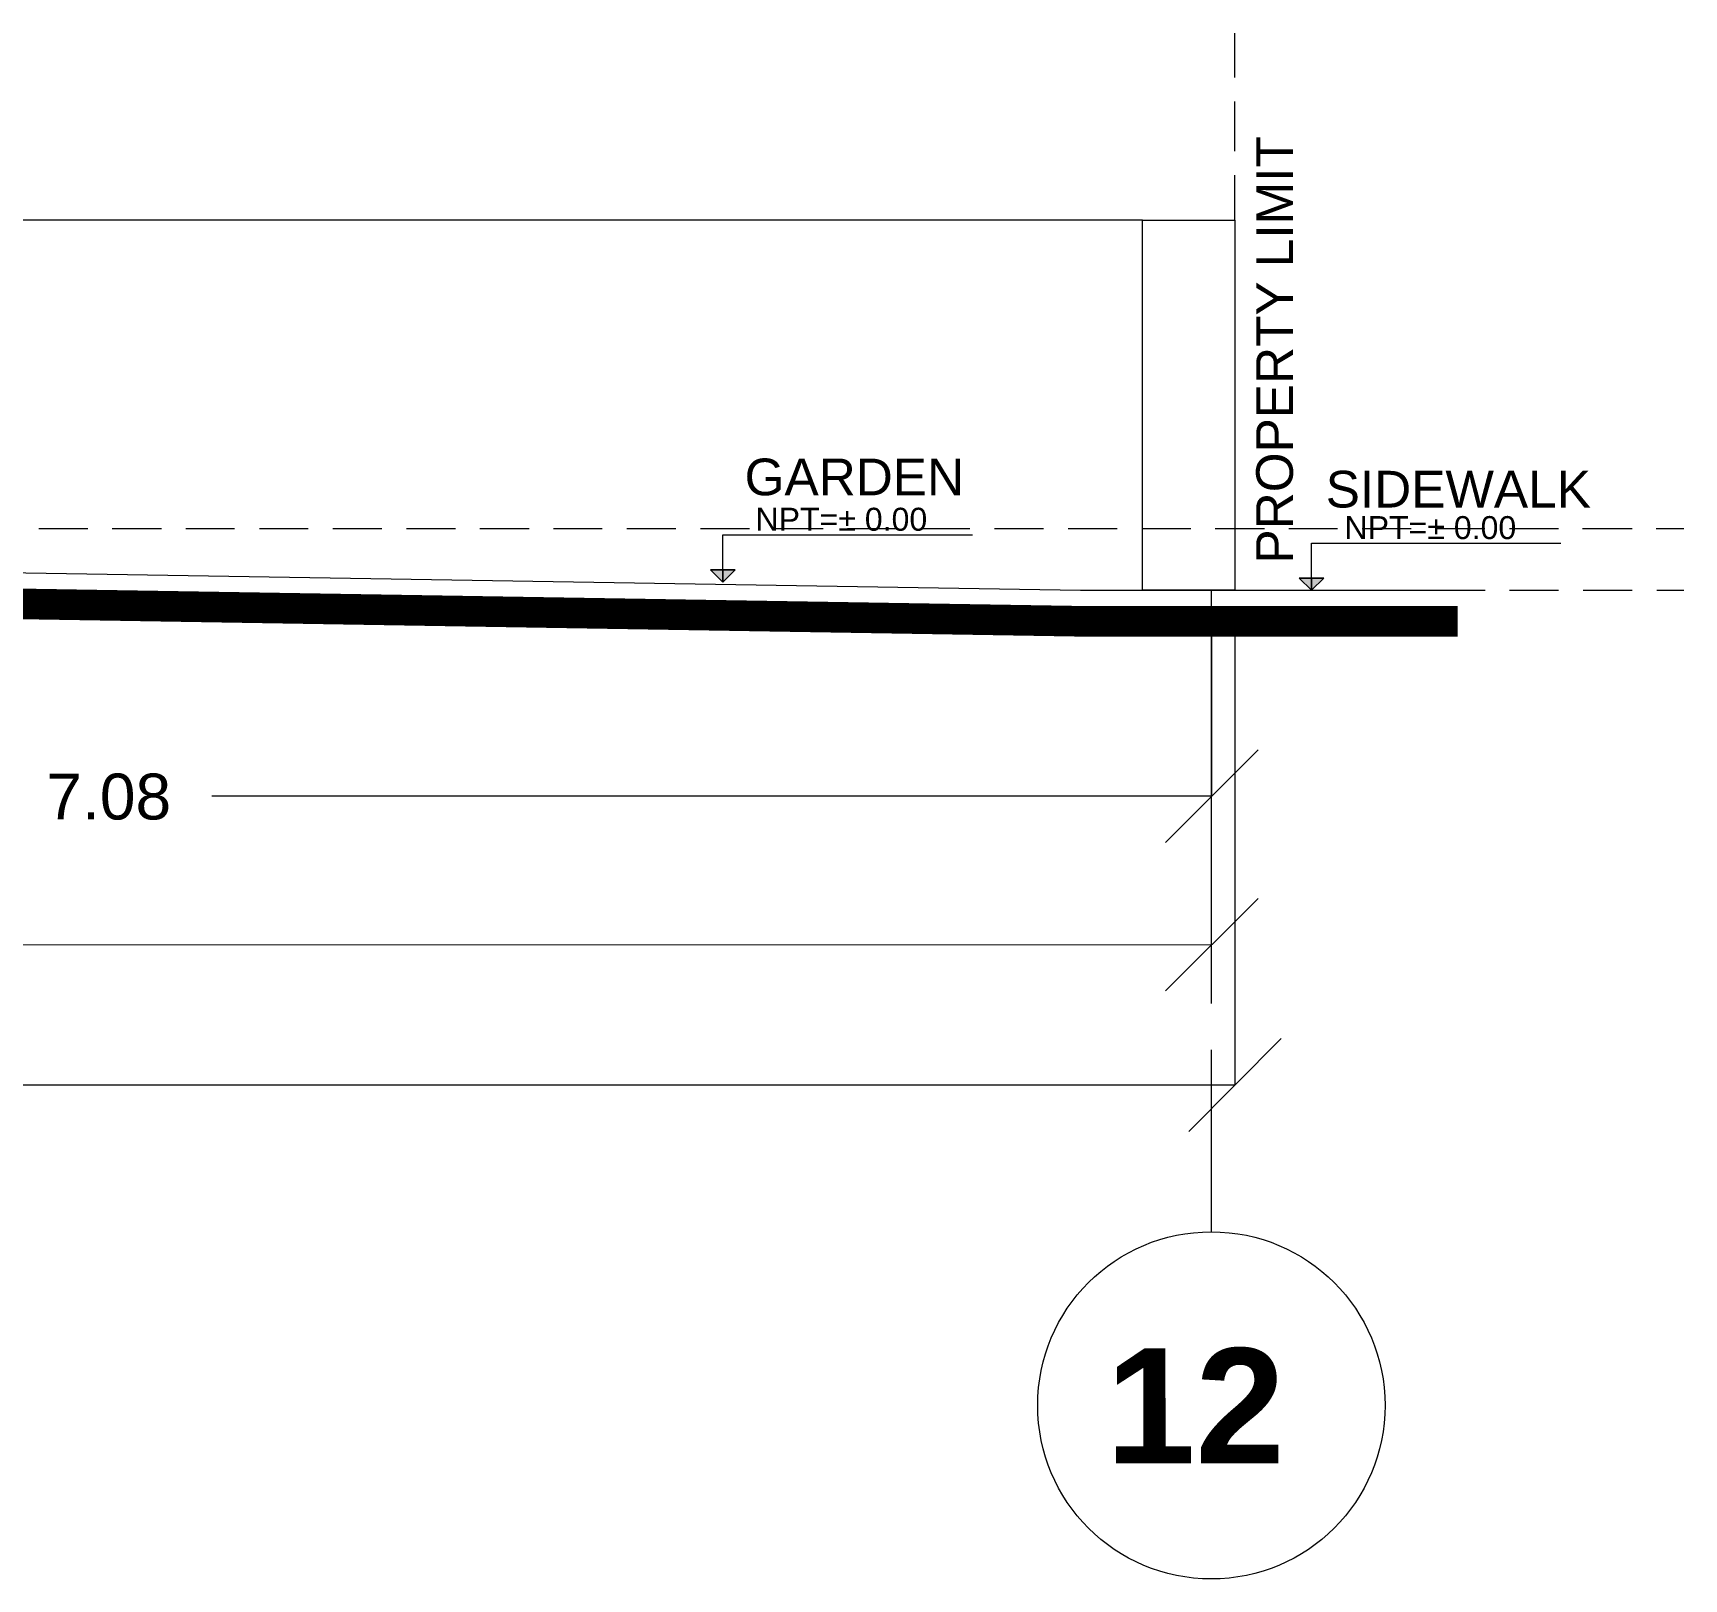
# Model space of a CAD drawing. Header units: metres. Extents: x 14 to 155, y 0 to 125.
# Drawn here: x 57.43 to 62.78, y 60.77 to 65.78 of the extents above; entities that cross this region are included whole.
import ezdxf

# ---------------------------------------------------------------- set-up
doc = ezdxf.new("R2010")
doc.units = ezdxf.units.M
doc.layers.add('PDF3_Geometry', color=9, linetype='Continuous', true_color=0x808080)
doc.layers.add('PDF3_Solid Fills', color=7, linetype='Continuous')
doc.layers.add('PDF3_Text', color=255, linetype='Continuous')
doc.styles.add('PDF Arial', font='arial.ttf')
doc.styles.add('PDF Arial Bold', font='arialbd.ttf')

msp = doc.modelspace()

# ---------------------------------------------------------------- linework, layer by layer
at = {"layer": 'PDF3_Geometry', "color": 0, "lineweight": 0}
for points in [[(61.3224, 65.6316), (61.3224, 65.7756)], [(61.3224, 65.3932), (61.3224, 65.5532)], [(61.3224, 65.1691), (61.3224, 65.3147)], [(57.4496, 64.1703), (57.608, 64.1703)], [(57.6864, 64.1703), (57.8465, 64.1703)], [(57.9249, 64.1703), (58.0834, 64.1703)], [(58.1634, 64.1703), (58.3218, 64.1704)], [(58.4019, 64.1704), (58.5603, 64.1704)], [(58.6403, 64.1704), (58.7987, 64.1704)], [(58.8771, 64.1704), (59.0371, 64.1704)], [(59.1156, 64.1704), (59.2741, 64.1704)], [(59.354, 64.1704), (59.5125, 64.1704)], [(59.5925, 64.1704), (59.751, 64.1704)], [(59.831, 64.1704), (59.9894, 64.1704)], [(60.0678, 64.1704), (60.2278, 64.1704)], [(60.3063, 64.1704), (60.4647, 64.1704)], [(60.5447, 64.1704), (60.7031, 64.1704)], [(60.7831, 64.1704), (60.9416, 64.1705)], [(61.0216, 64.1705), (61.1801, 64.1705)], [(61.2585, 64.1705), (61.4185, 64.1705)], [(61.497, 64.1705), (61.6554, 64.1705)], [(61.7354, 64.1705), (61.8938, 64.1705)], [(61.9738, 64.1705), (62.1322, 64.1705)], [(62.2123, 64.1705), (62.3708, 64.1705)], [(62.4491, 64.1705), (62.6092, 64.1705)], [(62.6875, 64.1705), (62.7772, 64.1705)], [(59.6645, 64.036), (59.6645, 63.9959), (59.6645, 64.1496), (60.4727, 64.1496)], [(61.5706, 64.0088), (61.5706, 63.9704), (61.5706, 64.1225), (62.3787, 64.1225)], [(61.2473, 63.3799), (61.2473, 63.9705)], [(62.0442, 63.9705), (62.1338, 63.9705)], [(62.2123, 63.9705), (62.3708, 63.9705)], [(62.4507, 63.9705), (62.6092, 63.9705)], [(62.6892, 63.9705), (62.7773, 63.9705)], [(61.2473, 62.8213), (61.2473, 63.8952), (61.2473, 63.3031)], [(61.3225, 63.8952), (61.3226, 62.3668)], [(61.0985, 63.1527), (61.3977, 63.4535)], [(61.2473, 63.3031), (58.0098, 63.3029)], [(61.2474, 62.6309), (61.2473, 63.2311)], [(61.0985, 62.6726), (61.3977, 62.9718)], [(61.2473, 62.8213), (44.4581, 62.8207)], [(61.1737, 62.2164), (61.4729, 62.5173)], [(61.2474, 61.8916), (61.2474, 62.4806)], [(61.3226, 62.3669), (44.4581, 62.3663)]]:
    msp.add_lwpolyline(points, dxfattribs=at)
at = {"layer": 'PDF3_Geometry', "color": 0, "lineweight": 5}
for points in [[(61.0232, 65.1691), (54.4234, 65.1689)], [(29.8019, 63.9693), (37.0211, 63.9696), (37.0211, 64.1696), (41.8222, 64.1698), (45.1685, 64.1699), (45.1685, 63.9699), (48.1724, 63.97), (48.1724, 64.1701), (48.6717, 64.1701), (60.8232, 63.9705), (62.0442, 63.9705)]]:
    msp.add_lwpolyline(points, dxfattribs=at)
msp.add_lwpolyline([(61.0232, 65.1691), (61.3224, 65.1691), (61.3225, 63.9705), (61.0232, 63.9705)], close=True, dxfattribs=at)
at = {"layer": 'PDF3_Geometry', "color": 0, "lineweight": 0, "const_width": 0.0992}
msp.add_lwpolyline([(29.8019, 63.8684), (37.122, 63.8687), (37.1219, 64.0687), (41.8222, 64.0689), (45.0685, 64.069), (45.0685, 63.869), (48.2724, 63.8691), (48.2724, 64.0691), (48.6709, 64.0692), (60.8216, 63.8696), (62.0442, 63.8696)], dxfattribs=at)
at = {"layer": 'PDF3_Geometry', "color": 0, "lineweight": 0}
for points in [[(59.6645, 63.996), (59.7046, 64.0361), (59.6245, 64.0361)], [(59.6245, 64.036), (59.7045, 64.036), (59.6645, 63.9959)], [(61.5706, 63.9705), (61.6106, 64.0089), (61.5305, 64.0089)], [(61.5305, 64.0088), (61.6105, 64.0088), (61.5706, 63.9704)]]:
    msp.add_lwpolyline(points, close=True, dxfattribs=at)
msp.add_circle((61.2466, 61.3291), 0.5625, dxfattribs=at)
at = {"layer": 'PDF3_Solid Fills', "color": 0, "transparency": 33554559}
for points in [[(59.6245, 64.0361), (59.6645, 63.996), (59.7045, 64.0361)], [(61.5305, 64.0088), (61.5706, 63.9704), (61.6105, 64.0088)]]:
    msp.add_solid(points, dxfattribs=at)

# ---------------------------------------------------------------- texts
at = {"layer": 'PDF3_Text', "color": 0, "attachment_point": 7}
for s, insert, char_height, rotation, style in [('PROPERTY LIMIT', (61.5125, 64.0568), 0.118948, 90.0022, 'PDF Arial'), ('GARDEN', (59.7349, 64.2761), 0.11895, 0.0022, 'PDF Arial'), ('SIDEWALK', (61.617, 64.2365), 0.11895, 0.0022, 'PDF Arial'), ('NPT=± 0.00', (59.7701, 64.162), 0.07435, 0.0022, 'PDF Arial'), ('NPT=± 0.00', (61.6777, 64.1349), 0.07435, 0.0022, 'PDF Arial'), ('7.08', (57.4736, 63.2253), 0.14868, 0.0022, 'PDF Arial'), ('12', (60.9049, 61.141), 0.37323, 0.0022, 'PDF Arial Bold')]:
    msp.add_mtext(s, dxfattribs=dict(at, insert=insert, char_height=char_height, rotation=rotation, style=style))

doc.saveas('drawing.dxf')
